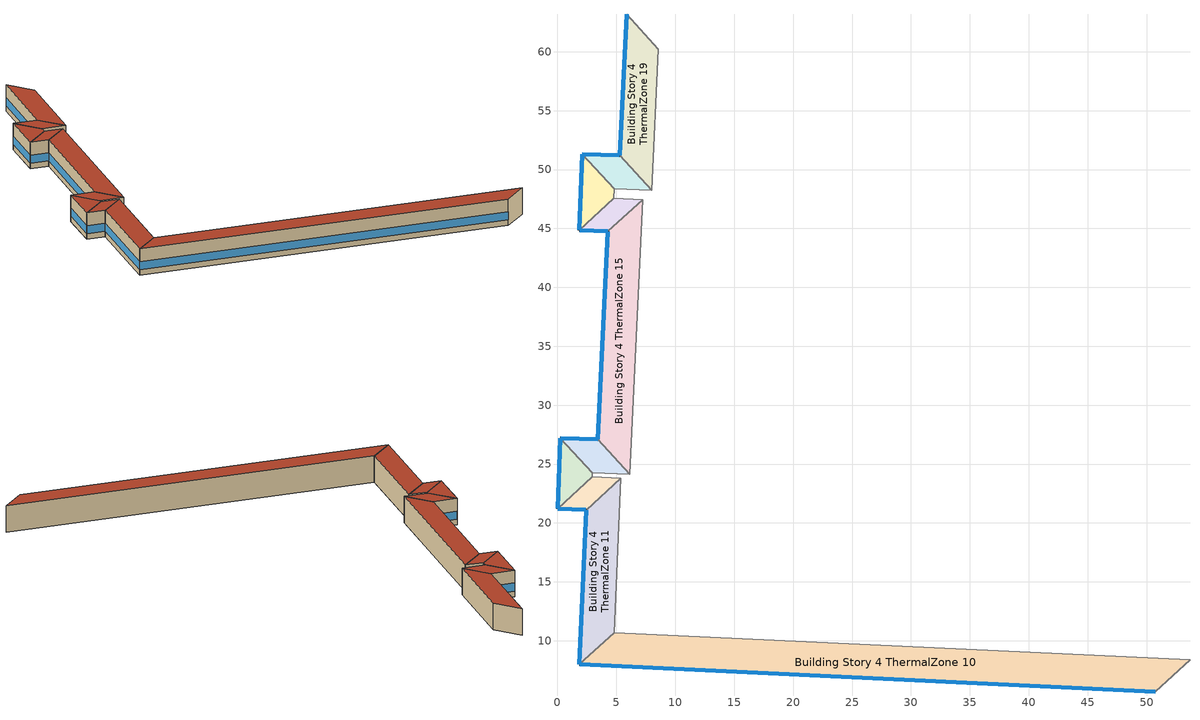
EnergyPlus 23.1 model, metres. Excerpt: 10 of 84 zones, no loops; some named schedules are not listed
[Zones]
Building Story 4 ThermalZone 10
 floor adiabatic (Typical Interior Ceiling): 50.74,5.66 1.84,8 4.8,10.69 53.69,8.37 z10.8
 wall outside (Typical Insulated Steel Framed Exterior Wall R-20.41): 1.84,8 50.74,5.66 z10.8:14.4
 wall adiabatic (Typical Interior Wall): 50.74,5.66 53.69,8.37 4.8,10.69 1.84,8 z10.8:14.4
 window (U 0.48 SHGC 0.40 Dbl Ref-D Clr 6mm/13mm): 1.87,8 50.72,5.67 z11.56:12.64
 roof outside (Typical IEAD Roof R-31.25): 53.69,8.37 4.8,10.69 1.84,8 50.74,5.66 z14.4
Building Story 4 ThermalZone 11
 floor adiabatic (Typical Interior Ceiling): 1.84,8 2.43,21.1 5.38,23.8 4.8,10.69 z10.8
 wall outside (Typical Insulated Steel Framed Exterior Wall R-20.41): 2.43,21.1 1.84,8 z10.8:14.4
 wall adiabatic (Typical Interior Wall): 1.84,8 4.8,10.69 5.38,23.8 2.43,21.1 z10.8:14.4
 window (U 0.48 SHGC 0.40 Dbl Ref-D Clr 6mm/13mm): 2.43,21.08 1.84,8.02 z11.56:12.65
 roof outside (Typical IEAD Roof R-31.25): 4.8,10.69 5.38,23.8 2.43,21.1 1.84,8 z14.4
Building Story 4 ThermalZone 12
 floor adiabatic (Typical Interior Ceiling): 2.43,21.1 0,21.21 2.95,23.91 5.38,23.8 z10.8
 wall outside (Typical Insulated Steel Framed Exterior Wall R-20.41): 0,21.21 2.43,21.1 z10.8:14.4
 wall adiabatic (Typical Interior Wall): 2.43,21.1 5.38,23.8 2.95,23.91 0,21.21 z10.8:14.4
 window (U 0.48 SHGC 0.40 Dbl Ref-D Clr 6mm/13mm): 0.03,21.21 2.4,21.1 z11.56:12.67
 roof outside (Typical IEAD Roof R-31.25): 5.38,23.8 2.95,23.91 0,21.21 2.43,21.1 z14.4
Building Story 4 ThermalZone 13
 floor adiabatic (Typical Interior Ceiling): 0,21.21 0.25,27.21 2.97,24.27 2.95,23.91 z10.8
 wall outside (Typical Insulated Steel Framed Exterior Wall R-20.41): 0.25,27.21 0,21.21 z10.8:14.4
 wall adiabatic (Typical Interior Wall): 0,21.21 2.95,23.91 2.97,24.27 0.25,27.21 z10.8:14.4
 window (U 0.48 SHGC 0.40 Dbl Ref-D Clr 6mm/13mm): 0.25,27.18 0,21.24 z11.56:12.65
 roof outside (Typical IEAD Roof R-31.25): 2.95,23.91 2.97,24.27 0.25,27.21 0,21.21 z14.4
Building Story 4 ThermalZone 14
 floor adiabatic (Typical Interior Ceiling): 0.25,27.21 3.43,27.1 6.14,24.16 2.97,24.27 z10.8
 wall outside (Typical Insulated Steel Framed Exterior Wall R-20.41): 3.43,27.1 0.25,27.21 z10.8:14.4
 wall adiabatic (Typical Interior Wall): 0.25,27.21 2.97,24.27 6.14,24.16 3.43,27.1 z10.8:14.4
 window (U 0.48 SHGC 0.40 Dbl Ref-D Clr 6mm/13mm): 3.41,27.1 0.28,27.21 z11.56:12.66
 roof outside (Typical IEAD Roof R-31.25): 2.97,24.27 6.14,24.16 3.43,27.1 0.25,27.21 z14.4
Building Story 4 ThermalZone 15
 floor adiabatic (Typical Interior Ceiling): 3.43,27.1 4.27,44.76 7.23,47.45 6.14,24.16 z10.8
 wall outside (Typical Insulated Steel Framed Exterior Wall R-20.41): 4.27,44.76 3.43,27.1 z10.8:14.4
 wall adiabatic (Typical Interior Wall): 3.43,27.1 6.14,24.16 7.23,47.45 4.27,44.76 z10.8:14.4
 window (U 0.48 SHGC 0.40 Dbl Ref-D Clr 6mm/13mm): 4.27,44.73 3.43,27.12 z11.56:12.65
 roof outside (Typical IEAD Roof R-31.25): 6.14,24.16 7.23,47.45 4.27,44.76 3.43,27.1 z14.4
Building Story 4 ThermalZone 16
 floor adiabatic (Typical Interior Ceiling): 4.27,44.76 1.84,44.87 4.79,47.57 7.23,47.45 z10.8
 wall outside (Typical Insulated Steel Framed Exterior Wall R-20.41): 1.84,44.87 4.27,44.76 z10.8:14.4
 wall adiabatic (Typical Interior Wall): 4.27,44.76 7.23,47.45 4.79,47.57 1.84,44.87 z10.8:14.4
 window (U 0.48 SHGC 0.40 Dbl Ref-D Clr 6mm/13mm): 1.87,44.87 4.25,44.76 z11.56:12.67
 roof outside (Typical IEAD Roof R-31.25): 7.23,47.45 4.79,47.57 1.84,44.87 4.27,44.76 z14.4
Building Story 4 ThermalZone 17
 floor adiabatic (Typical Interior Ceiling): 1.84,44.87 2.09,51.31 4.82,48.38 4.79,47.57 z10.8
 wall outside (Typical Insulated Steel Framed Exterior Wall R-20.41): 2.09,51.31 1.84,44.87 z10.8:14.4
 wall adiabatic (Typical Interior Wall): 1.84,44.87 4.79,47.57 4.82,48.38 2.09,51.31 z10.8:14.4
 window (U 0.48 SHGC 0.40 Dbl Ref-D Clr 6mm/13mm): 2.09,51.28 1.84,44.89 z11.56:12.65
 roof outside (Typical IEAD Roof R-31.25): 4.79,47.57 4.82,48.38 2.09,51.31 1.84,44.87 z14.4
Building Story 4 ThermalZone 18
 floor adiabatic (Typical Interior Ceiling): 2.09,51.31 5.28,51.2 7.98,48.25 4.82,48.38 z10.8
 wall outside (Typical Insulated Steel Framed Exterior Wall R-20.41): 5.28,51.2 2.09,51.31 z10.8:14.4
 wall adiabatic (Typical Interior Wall): 2.09,51.31 4.82,48.38 7.98,48.25 5.28,51.2 z10.8:14.4
 window (U 0.48 SHGC 0.40 Dbl Ref-D Clr 6mm/13mm): 5.25,51.2 2.12,51.31 z11.56:12.66
 roof outside (Typical IEAD Roof R-31.25): 4.82,48.38 7.98,48.25 5.28,51.2 2.09,51.31 z14.4
Building Story 4 ThermalZone 19
 floor adiabatic (Typical Interior Ceiling): 5.28,51.2 5.86,63.19 8.55,60.23 7.98,48.25 z10.8
 wall outside (Typical Insulated Steel Framed Exterior Wall R-20.41): 5.86,63.19 5.28,51.2 z10.8:14.4
 wall adiabatic (Typical Interior Wall): 5.28,51.2 7.98,48.25 8.55,60.23 5.86,63.19 z10.8:14.4
 window (U 0.48 SHGC 0.40 Dbl Ref-D Clr 6mm/13mm): 5.86,63.17 5.28,51.22 z11.56:12.65
 roof outside (Typical IEAD Roof R-31.25): 7.98,48.25 8.55,60.23 5.86,63.19 5.28,51.2 z14.4
[Material] Thermal Absorptance=0.9; Solar Absorptance=0.7
Name | Roughness | Thickness {m} | Conductivity {W/m-K} | Density {kg/m3} | Specific Heat {J/kg-K} | Visible Absorptance
100mm Normalweight concrete floor | MediumRough | 0.1016 | 2.31045 | 2322 | 832.557 | 0.7
25mm Stucco | Smooth | 0.0254 | 0.72 | 1856 | 840 | 0.7
5/8 in. Gypsum Board | MediumSmooth | 0.0159 | 0.16 | 800 | 1090 | 0.7
G01 13mm gypsum board | Smooth | 0.0127 | 0.160031 | 800.001 | 1090.73 | 0.5
Metal Roof Surface | Smooth | 0.0008 | 45.28 | 7824 | 500 | 0.7
Roof Membrane | VeryRough | 0.0095 | 0.16 | 1121.29 | 1460 | 0.7
[Material:NoMass] Roughness=Smooth; Thermal Absorptance=0.9; Solar Absorptance=0.7
Name | Thermal Resistance {m2-K/W} | Visible Absorptance
CP02 CARPET PAD | 0.21648 | 0.8
Typical Insulation R-18.23 | 3.21036 | 0.7
Typical Insulation R-30.13 | 5.30668 | 0.7
[WindowMaterial:Gas]
AIR 13MM: Gas Type=Air; Thickness {m}=0.0127
[WindowMaterial:Glazing] Optical Data Type=SpectralAverage; Thickness {m}=0.006; Infrared Transmittance at Normal Incidence=0; Front Side Infrared Hemispherical Emissivity=0.84; Conductivity {W/m-K}=0.9; Dirt Correction Factor for Solar and Visible Transmittance=1; Solar Diffusing=No
Name | Solar Transmittance at Normal Incidence | Front Side Solar Reflectance at Normal Incidence | Back Side Solar Reflectance at Normal Incidence | Visible Transmittance at Normal Incidence | Front Side Visible Reflectance at Normal Incidence | Back Side Visible Reflectance at Normal Incidence | Back Side Infrared Hemispherical Emissivity
CLEAR 6MM | 0.775 | 0.071 | 0.071 | 0.881 | 0.08 | 0.08 | 0.84
REF D CLEAR 6MM | 0.429 | 0.308 | 0.379 | 0.334 | 0.453 | 0.505 | 0.82
[Construction]
InteriorFurnishings 1: Std Wood 6inch 1
InteriorFurnishings 2: Std Wood 6inch 2
Typical IEAD Roof R-31.25: Roof Membrane, Typical Insulation R-30.13, Metal Roof Surface
Typical Insulated Steel Framed Exterior Wall R-20.41: 25mm Stucco, 5/8 in. Gypsum Board, Typical Insulation R-18.23, 5/8 in. Gypsum Board
Typical Interior Ceiling: CP02 CARPET PAD, 100mm Normalweight concrete floor
Typical Interior Wall: G01 13mm gypsum board, G01 13mm gypsum board
U 0.48 SHGC 0.40 Dbl Ref-D Clr 6mm/13mm: REF D CLEAR 6MM, AIR 13MM, CLEAR 6MM
[Zone] Multiplier=1; Part of Total Floor Area=Yes
Building Story 4 ThermalZone 10; Building Story 4 ThermalZone 11; Building Story 4 ThermalZone 12; Building Story 4 ThermalZone 13; Building Story 4 ThermalZone 14; Building Story 4 ThermalZone 15; Building Story 4 ThermalZone 16; Building Story 4 ThermalZone 17; Building Story 4 ThermalZone 18; Building Story 4 ThermalZone 19
[Space] Space Type=Story Top Blended Space Type
Name | Zone
Building Story 4 Space 10 | Building Story 4 ThermalZone 10
Building Story 4 Space 11 | Building Story 4 ThermalZone 11
Building Story 4 Space 12 | Building Story 4 ThermalZone 12
Building Story 4 Space 13 | Building Story 4 ThermalZone 13
Building Story 4 Space 14 | Building Story 4 ThermalZone 14
Building Story 4 Space 15 | Building Story 4 ThermalZone 15
Building Story 4 Space 16 | Building Story 4 ThermalZone 16
Building Story 4 Space 17 | Building Story 4 ThermalZone 17
Building Story 4 Space 18 | Building Story 4 ThermalZone 18
Building Story 4 Space 19 | Building Story 4 ThermalZone 19
[SpaceList]
Story Top Blended Space Type: Building Story 4 Space 16, Building Story 4 Space 8, Building Story 4 Space 17, Building Story 4 Space 3, Building Story 4 Space 1, Building Story 4 Space 5, Building Story 4 Space, Building Story 4 Space 2, Building Story 4 Space 4, Building Story 4 Space 6, Building Story 4 Space 7, Building Story 4 Space 9, Building Story 4 Space 10, Building Story 4 Space 11, Building Story 4 Space 12, Building Story 4 Space 13, Building Story 4 Space 14, Building Story 4 Space 15, Building Story 4 Space 18, Building Story 4 Space 19, Building Story 4 Space 20
[InternalMass]
Name | Construction | Zone or ZoneList | Space or SpaceList | Surface Area {m2}
Building Story 4 Space 16 Office WholeBuilding - Lg Office A  - Story Top Mass; Building Story 4 Space 16 Office WholeBuilding - Lg Office C  - Story Top Mass | InteriorFurnishings 1 | Building Story 4 ThermalZone 16 | Building Story 4 Space 16 | 1.07034
Building Story 4 Space 17 Office WholeBuilding - Lg Office A  - Story Top Mass; Building Story 4 Space 17 Office WholeBuilding - Lg Office C  - Story Top Mass | InteriorFurnishings 1 | Building Story 4 ThermalZone 17 | Building Story 4 Space 17 | 1.59092
Building Story 4 Space 10 Office WholeBuilding - Lg Office A  - Story Top Mass; Building Story 4 Space 10 Office WholeBuilding - Lg Office C  - Story Top Mass | InteriorFurnishings 1 | Building Story 4 ThermalZone 10 | Building Story 4 Space 10 | 21.4939
Building Story 4 Space 11 Office WholeBuilding - Lg Office A  - Story Top Mass; Building Story 4 Space 11 Office WholeBuilding - Lg Office C  - Story Top Mass | InteriorFurnishings 1 | Building Story 4 ThermalZone 11 | Building Story 4 Space 11 | 5.74768
Building Story 4 Space 12 Office WholeBuilding - Lg Office A  - Story Top Mass; Building Story 4 Space 12 Office WholeBuilding - Lg Office C  - Story Top Mass | InteriorFurnishings 1 | Building Story 4 ThermalZone 12 | Building Story 4 Space 12 | 1.06685
Building Story 4 Space 13 Office WholeBuilding - Lg Office A  - Story Top Mass; Building Story 4 Space 13 Office WholeBuilding - Lg Office C  - Story Top Mass | InteriorFurnishings 1 | Building Story 4 ThermalZone 13 | Building Story 4 Space 13 | 1.39615
Building Story 4 Space 14 Office WholeBuilding - Lg Office A  - Story Top Mass; Building Story 4 Space 14 Office WholeBuilding - Lg Office C  - Story Top Mass | InteriorFurnishings 1 | Building Story 4 ThermalZone 14 | Building Story 4 Space 14 | 1.39669
Building Story 4 Space 15 Office WholeBuilding - Lg Office A  - Story Top Mass; Building Story 4 Space 15 Office WholeBuilding - Lg Office C  - Story Top Mass | InteriorFurnishings 1 | Building Story 4 ThermalZone 15 | Building Story 4 Space 15 | 8.99503
Building Story 4 Space 18 Office WholeBuilding - Lg Office A  - Story Top Mass; Building Story 4 Space 18 Office WholeBuilding - Lg Office C  - Story Top Mass | InteriorFurnishings 1 | Building Story 4 ThermalZone 18 | Building Story 4 Space 18 | 1.3935
Building Story 4 Space 19 Office WholeBuilding - Lg Office A  - Story Top Mass; Building Story 4 Space 19 Office WholeBuilding - Lg Office C  - Story Top Mass | InteriorFurnishings 1 | Building Story 4 ThermalZone 19 | Building Story 4 Space 19 | 5.26616
Building Story 4 Space 16 Office WholeBuilding - Lg Office A end_a - Story Top Mass; Building Story 4 Space 16 Office WholeBuilding - Lg Office A end_b - Story Top Mass; Building Story 4 Space 16 Office WholeBuilding - Lg Office C end_a - Story Top Mass; Building Story 4 Space 16 Office WholeBuilding - Lg Office C end_b - Story Top Mass | InteriorFurnishings 1 | Building Story 4 ThermalZone 16 | Building Story 4 Space 16 | 0.0707659
Building Story 4 Space 17 Office WholeBuilding - Lg Office A end_a - Story Top Mass; Building Story 4 Space 17 Office WholeBuilding - Lg Office A end_b - Story Top Mass; Building Story 4 Space 17 Office WholeBuilding - Lg Office C end_a - Story Top Mass; Building Story 4 Space 17 Office WholeBuilding - Lg Office C end_b - Story Top Mass | InteriorFurnishings 1 | Building Story 4 ThermalZone 17 | Building Story 4 Space 17 | 0.105184
Building Story 4 Space 10 Office WholeBuilding - Lg Office A end_a - Story Top Mass; Building Story 4 Space 10 Office WholeBuilding - Lg Office A end_b - Story Top Mass; Building Story 4 Space 10 Office WholeBuilding - Lg Office C end_a - Story Top Mass; Building Story 4 Space 10 Office WholeBuilding - Lg Office C end_b - Story Top Mass | InteriorFurnishings 1 | Building Story 4 ThermalZone 10 | Building Story 4 Space 10 | 1.42108
Building Story 4 Space 11 Office WholeBuilding - Lg Office A end_a - Story Top Mass; Building Story 4 Space 11 Office WholeBuilding - Lg Office A end_b - Story Top Mass; Building Story 4 Space 11 Office WholeBuilding - Lg Office C end_a - Story Top Mass; Building Story 4 Space 11 Office WholeBuilding - Lg Office C end_b - Story Top Mass | InteriorFurnishings 1 | Building Story 4 ThermalZone 11 | Building Story 4 Space 11 | 0.380009
Building Story 4 Space 12 Office WholeBuilding - Lg Office A end_a - Story Top Mass; Building Story 4 Space 12 Office WholeBuilding - Lg Office A end_b - Story Top Mass; Building Story 4 Space 12 Office WholeBuilding - Lg Office C end_a - Story Top Mass; Building Story 4 Space 12 Office WholeBuilding - Lg Office C end_b - Story Top Mass | InteriorFurnishings 1 | Building Story 4 ThermalZone 12 | Building Story 4 Space 12 | 0.0705348
Building Story 4 Space 13 Office WholeBuilding - Lg Office A end_a - Story Top Mass; Building Story 4 Space 13 Office WholeBuilding - Lg Office A end_b - Story Top Mass; Building Story 4 Space 13 Office WholeBuilding - Lg Office C end_a - Story Top Mass; Building Story 4 Space 13 Office WholeBuilding - Lg Office C end_b - Story Top Mass | InteriorFurnishings 1 | Building Story 4 ThermalZone 13 | Building Story 4 Space 13 | 0.0923067
Building Story 4 Space 14 Office WholeBuilding - Lg Office A end_a - Story Top Mass; Building Story 4 Space 14 Office WholeBuilding - Lg Office A end_b - Story Top Mass; Building Story 4 Space 14 Office WholeBuilding - Lg Office C end_a - Story Top Mass; Building Story 4 Space 14 Office WholeBuilding - Lg Office C end_b - Story Top Mass | InteriorFurnishings 1 | Building Story 4 ThermalZone 14 | Building Story 4 Space 14 | 0.0923425
Building Story 4 Space 15 Office WholeBuilding - Lg Office A end_a - Story Top Mass; Building Story 4 Space 15 Office WholeBuilding - Lg Office A end_b - Story Top Mass; Building Story 4 Space 15 Office WholeBuilding - Lg Office C end_a - Story Top Mass; Building Story 4 Space 15 Office WholeBuilding - Lg Office C end_b - Story Top Mass | InteriorFurnishings 1 | Building Story 4 ThermalZone 15 | Building Story 4 Space 15 | 0.594709
Building Story 4 Space 18 Office WholeBuilding - Lg Office A end_a - Story Top Mass; Building Story 4 Space 18 Office WholeBuilding - Lg Office A end_b - Story Top Mass; Building Story 4 Space 18 Office WholeBuilding - Lg Office C end_a - Story Top Mass; Building Story 4 Space 18 Office WholeBuilding - Lg Office C end_b - Story Top Mass | InteriorFurnishings 1 | Building Story 4 ThermalZone 18 | Building Story 4 Space 18 | 0.0921318
Building Story 4 Space 19 Office WholeBuilding - Lg Office A end_a - Story Top Mass; Building Story 4 Space 19 Office WholeBuilding - Lg Office A end_b - Story Top Mass; Building Story 4 Space 19 Office WholeBuilding - Lg Office C end_a - Story Top Mass; Building Story 4 Space 19 Office WholeBuilding - Lg Office C end_b - Story Top Mass | InteriorFurnishings 1 | Building Story 4 ThermalZone 19 | Building Story 4 Space 19 | 0.348174
Building Story 4 Space 16 Office WholeBuilding - Lg Office B  - Story Top Mass | InteriorFurnishings 1 | Building Story 4 ThermalZone 16 | Building Story 4 Space 16 | 10.0791
Building Story 4 Space 17 Office WholeBuilding - Lg Office B  - Story Top Mass | InteriorFurnishings 1 | Building Story 4 ThermalZone 17 | Building Story 4 Space 17 | 14.9813
Building Story 4 Space 10 Office WholeBuilding - Lg Office B  - Story Top Mass | InteriorFurnishings 1 | Building Story 4 ThermalZone 10 | Building Story 4 Space 10 | 202.403
Building Story 4 Space 11 Office WholeBuilding - Lg Office B  - Story Top Mass | InteriorFurnishings 1 | Building Story 4 ThermalZone 11 | Building Story 4 Space 11 | 54.1244
Building Story 4 Space 12 Office WholeBuilding - Lg Office B  - Story Top Mass | InteriorFurnishings 1 | Building Story 4 ThermalZone 12 | Building Story 4 Space 12 | 10.0462
Building Story 4 Space 13 Office WholeBuilding - Lg Office B  - Story Top Mass | InteriorFurnishings 1 | Building Story 4 ThermalZone 13 | Building Story 4 Space 13 | 13.1472
Building Story 4 Space 14 Office WholeBuilding - Lg Office B  - Story Top Mass | InteriorFurnishings 1 | Building Story 4 ThermalZone 14 | Building Story 4 Space 14 | 13.1523
Building Story 4 Space 15 Office WholeBuilding - Lg Office B  - Story Top Mass | InteriorFurnishings 1 | Building Story 4 ThermalZone 15 | Building Story 4 Space 15 | 84.7038
Building Story 4 Space 18 Office WholeBuilding - Lg Office B  - Story Top Mass | InteriorFurnishings 1 | Building Story 4 ThermalZone 18 | Building Story 4 Space 18 | 13.1223
Building Story 4 Space 19 Office WholeBuilding - Lg Office B  - Story Top Mass | InteriorFurnishings 1 | Building Story 4 ThermalZone 19 | Building Story 4 Space 19 | 49.5901
Building Story 4 Space 16 Office WholeBuilding - Lg Office B end_a - Story Top Mass; Building Story 4 Space 16 Office WholeBuilding - Lg Office B end_b - Story Top Mass | InteriorFurnishings 1 | Building Story 4 ThermalZone 16 | Building Story 4 Space 16 | 0.666384
Building Story 4 Space 17 Office WholeBuilding - Lg Office B end_a - Story Top Mass; Building Story 4 Space 17 Office WholeBuilding - Lg Office B end_b - Story Top Mass | InteriorFurnishings 1 | Building Story 4 ThermalZone 17 | Building Story 4 Space 17 | 0.990493
Building Story 4 Space 10 Office WholeBuilding - Lg Office B end_a - Story Top Mass; Building Story 4 Space 10 Office WholeBuilding - Lg Office B end_b - Story Top Mass | InteriorFurnishings 1 | Building Story 4 ThermalZone 10 | Building Story 4 Space 10 | 13.3819
Building Story 4 Space 11 Office WholeBuilding - Lg Office B end_a - Story Top Mass; Building Story 4 Space 11 Office WholeBuilding - Lg Office B end_b - Story Top Mass | InteriorFurnishings 1 | Building Story 4 ThermalZone 11 | Building Story 4 Space 11 | 3.57845
Building Story 4 Space 12 Office WholeBuilding - Lg Office B end_a - Story Top Mass; Building Story 4 Space 12 Office WholeBuilding - Lg Office B end_b - Story Top Mass | InteriorFurnishings 1 | Building Story 4 ThermalZone 12 | Building Story 4 Space 12 | 0.664208
Building Story 4 Space 13 Office WholeBuilding - Lg Office B end_a - Story Top Mass; Building Story 4 Space 13 Office WholeBuilding - Lg Office B end_b - Story Top Mass | InteriorFurnishings 1 | Building Story 4 ThermalZone 13 | Building Story 4 Space 13 | 0.869228
Building Story 4 Space 14 Office WholeBuilding - Lg Office B end_a - Story Top Mass; Building Story 4 Space 14 Office WholeBuilding - Lg Office B end_b - Story Top Mass | InteriorFurnishings 1 | Building Story 4 ThermalZone 14 | Building Story 4 Space 14 | 0.869565
Building Story 4 Space 15 Office WholeBuilding - Lg Office B end_a - Story Top Mass; Building Story 4 Space 15 Office WholeBuilding - Lg Office B end_b - Story Top Mass | InteriorFurnishings 1 | Building Story 4 ThermalZone 15 | Building Story 4 Space 15 | 5.60021
Building Story 4 Space 18 Office WholeBuilding - Lg Office B end_a - Story Top Mass; Building Story 4 Space 18 Office WholeBuilding - Lg Office B end_b - Story Top Mass | InteriorFurnishings 1 | Building Story 4 ThermalZone 18 | Building Story 4 Space 18 | 0.867581
Building Story 4 Space 19 Office WholeBuilding - Lg Office B end_a - Story Top Mass; Building Story 4 Space 19 Office WholeBuilding - Lg Office B end_b - Story Top Mass | InteriorFurnishings 1 | Building Story 4 ThermalZone 19 | Building Story 4 Space 19 | 3.27866
Building Story 4 Space 10 Mass | InteriorFurnishings 2 | Building Story 4 ThermalZone 10 | Building Story 4 Space 10 | 277.839
Building Story 4 Space 11 Mass | InteriorFurnishings 2 | Building Story 4 ThermalZone 11 | Building Story 4 Space 11 | 74.2967
Building Story 4 Space 12 Mass | InteriorFurnishings 2 | Building Story 4 ThermalZone 12 | Building Story 4 Space 12 | 13.7905
Building Story 4 Space 13 Mass | InteriorFurnishings 2 | Building Story 4 ThermalZone 13 | Building Story 4 Space 13 | 18.0471
Building Story 4 Space 14 Mass | InteriorFurnishings 2 | Building Story 4 ThermalZone 14 | Building Story 4 Space 14 | 18.0541
Building Story 4 Space 15 Mass | InteriorFurnishings 2 | Building Story 4 ThermalZone 15 | Building Story 4 Space 15 | 116.273
Building Story 4 Space 16 Mass | InteriorFurnishings 2 | Building Story 4 ThermalZone 16 | Building Story 4 Space 16 | 13.8356
Building Story 4 Space 17 Mass | InteriorFurnishings 2 | Building Story 4 ThermalZone 17 | Building Story 4 Space 17 | 20.5649
Building Story 4 Space 18 Mass | InteriorFurnishings 2 | Building Story 4 ThermalZone 18 | Building Story 4 Space 18 | 18.013
Building Story 4 Space 19 Mass | InteriorFurnishings 2 | Building Story 4 ThermalZone 19 | Building Story 4 Space 19 | 68.0724
[Lights]
Office WholeBuilding - Lg Office Lights 2: Zone or ZoneList or Space or SpaceList=Story Top Blended Space Type; Schedule=OfficeLarge BLDG_LIGHT_SCH_2013; Design Level Calculation Method=Watts/Area; Watts per Zone Floor Area {W/m2}=8.82641; Return Air Fraction=0; Fraction Radiant=0.7; Fraction Visible=0.2; Fraction Replaceable=1
[People]
Office WholeBuilding - Lg Office People 2: Zone or ZoneList or Space or SpaceList=Story Top Blended Space Type; Number of People Schedule=OfficeLarge BLDG_OCC_SCH; Number of People Calculation Method=People/Area; People per Floor Area {person/m2}=0.0538196; Fraction Radiant=0.3; Activity Level Schedule=OfficeLarge ACTIVITY_SCH; Enable ASHRAE 55 Comfort Warnings=Yes; Mean Radiant Temperature Calculation Type=ZoneAveraged; Work Efficiency Schedule=Work Efficiency Schedule; Clothing Insulation Schedule=Clothing Schedule; Air Velocity Schedule=Air Velocity Schedule; Thermal Comfort Model 1 Type=Fanger
[Daylighting:Controls] Lighting Control Type=Stepped; Minimum Input Power Fraction for Continuous or ContinuousOff Dimming Control=0.3; Minimum Light Output Fraction for Continuous or ContinuousOff Dimming Control=0.2; Number of Stepped Control Steps=3; Probability Lighting will be Reset When Needed in Manual Stepped Control=1; Glare Calculation Azimuth Angle of View Direction Clockwise from Zone y-Axis {deg}=-0; Maximum Allowable Discomfort Glare Index=22; Illuminance Setpoint at Reference Point 1 {lux}=377
Name | Zone or Space | Glare Calculation Daylighting Reference Point | Daylighting Reference Point 1 | Fraction of Lights Controlled by Reference Point 1 | Daylighting Reference Point 2 | Fraction of Lights Controlled by Reference Point 2 | Illuminance Setpoint at Reference Point 2 {lux}
Building Story 4 ThermalZone 10 DaylightingControls | Building Story 4 ThermalZone 10 | Building Story 4 Space 10 Daylt Sensor 1 | Building Story 4 Space 10 Daylt Sensor 1 | 0.439 | Building Story 4 Space 10 Daylt Sensor 2 | 0.109 | 377
Building Story 4 ThermalZone 11 DaylightingControls | Building Story 4 ThermalZone 11 | Building Story 4 Space 11 Daylt Sensor 1 | Building Story 4 Space 11 Daylt Sensor 1 | 0.435 | Building Story 4 Space 11 Daylt Sensor 2 | 0.099 | 377
Building Story 4 ThermalZone 15 DaylightingControls | Building Story 4 ThermalZone 15 | Building Story 4 Space 15 Daylt Sensor 1 | Building Story 4 Space 15 Daylt Sensor 1 | 0.411 | Building Story 4 Space 15 Daylt Sensor 2 | 0.106 | 377
Building Story 4 ThermalZone 19 DaylightingControls | Building Story 4 ThermalZone 19 | Building Story 4 Space 19 Daylt Sensor 1 | Building Story 4 Space 19 Daylt Sensor 1 | 0.434
[Exterior:Lights] Control Option=AstronomicalClock
Name | Schedule | Design Level {W}
Building Facades | Schedule Ruleset 1 | 1284.38
Main Entries | Schedule Ruleset 2 | 422.308
Other Doors | Schedule Ruleset 2 | 939.635
Parking Areas and Drives | Schedule Ruleset 2 | 16806.6
